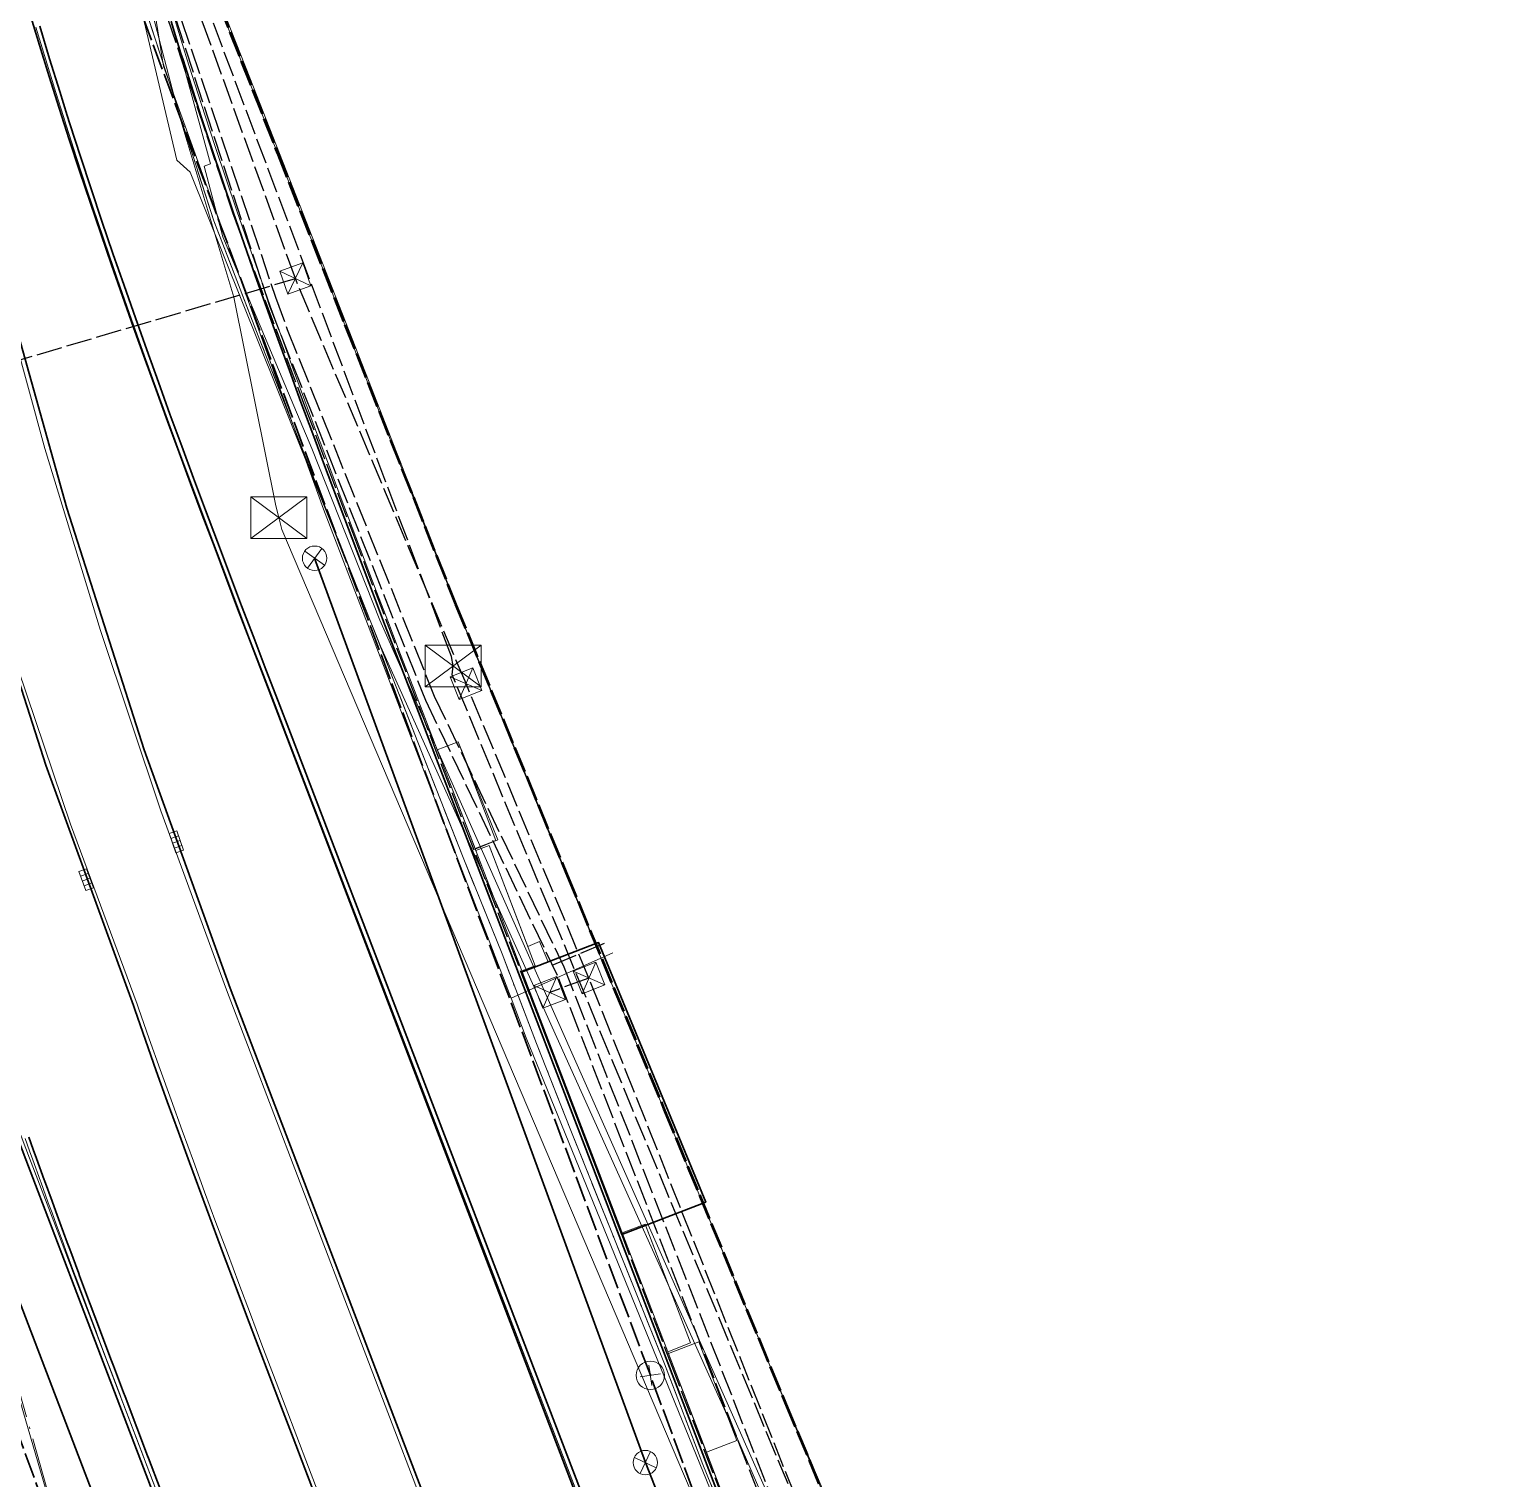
# Model space of a CAD drawing. Header units: metres. Extents: x 105014 to 106600, y 111320 to 118425.
# Drawn here: x 105928 to 105999.8, y 117093.5 to 117164.8 of the extents above; entities that cross this region are included whole.
import ezdxf

# ---------------------------------------------------------------- set-up
doc = ezdxf.new("R2010")
doc.units = ezdxf.units.M
doc.linetypes.add('DASHDOT', pattern=[3.556, 2.54, -0.508, 0, -0.508])
doc.linetypes.add('DASHED', pattern=[1.524, 1.27, -0.254])
for name, color, linetype, lineweight in [('00-BASE-LIMITE', 7, 'DASHED', 50), ('00-BASE-UE', 42, 'DASHED', 25), ('10-PAV-CALZADA-BRT', 12, 'CONTINUOUS', 30), ('10-PAV-CALZADA-MIXTA', 8, 'CONTINUOUS', 30), ('10-PAV-PARADERO', 30, 'CONTINUOUS', 30), ('10-PAV-SARDINEL', 252, 'CONTINUOUS', 13), ('20-EP-ZONA-DURA', 253, 'CONTINUOUS', 13), ('20-EP-ZONA-VERDE', 84, 'CONTINUOUS', 13), ('30-RED-ENEL-NODOS', 11, 'CONTINUOUS', 13), ('30-RED-ENEL-PROY', 1, 'DASHED', 25), ('30-RED-ETB-CAMARA', 151, 'CONTINUOUS', 13), ('30-RED-ETB-EXIST', 145, 'CONTINUOUS', 13), ('30-RED-ETB-PROY', 5, 'DASHED', 25), ('30-RED-VANTI-EXIST', 52, 'CONTINUOUS', 13), ('30-RED-VANTI-PROY', 2, 'DASHED', 25), ('30-RED-VANTI-RETIRO', 8, 'DASHDOT', 13), ('35-RH-ACUE-MENOR-EXIST', 151, 'CONTINUOUS', 13), ('35-RH-ACUE-MENOR-PROY', 5, 'DASHED', 25), ('35-RH-PLUV-COLECTOR', 96, 'CONTINUOUS', 30), ('35-RH-PLUV-NODOS', 94, 'CONTINUOUS', 13), ('36-RH-SAN-COLECTOR-PROY', 6, 'DASHED', 35), ('36-RH-SAN-POZOS', 216, 'CONTINUOUS', 13), ('60-PREDIAL-LOTE', 42, 'CONTINUOUS', 13)]:
    doc.layers.add(name, color=color, linetype=linetype, lineweight=lineweight)

# ---------------------------------------------------------------- blocks, each defined once
blk = doc.blocks.new('CAM_ETB_T_13')
for p, q in [((-1.375, -1.025), (1.375, 1.025)), ((-1.375, 1.025), (1.375, -1.025))]:
    blk.add_line(p, q)
blk.add_lwpolyline([(-1.375, -1.025), (1.375, -1.025), (1.375, 1.025), (-1.375, 1.025)], close=True)
blk = doc.blocks.new('CAJA_ENEL')
for p, q in [((-0.6, -0.6), (0.6, 0.6)), ((-0.6, 0.6), (0.6, -0.6))]:
    blk.add_line(p, q)
blk.add_lwpolyline([(-0.6, -0.6), (0.6, -0.6), (0.6, 0.6), (-0.6, 0.6)], close=True)
blk = doc.blocks.new('POZO_SAN')
for p, q in [((-0.5, 0), (0.5, 0)), ((0, -0.5), (0, 0.5))]:
    blk.add_line(p, q)
blk.add_circle((0, 0), 0.7)
blk = doc.blocks.new('SUMIDERO')
for p, q in [((-0.25, -0.2), (-0.25, 0.2)), ((0, -0.2), (0, 0.2)), ((0.25, -0.2), (0.25, 0.2))]:
    blk.add_line(p, q)
blk.add_lwpolyline([(-0.5, -0.2), (0.5, -0.2), (0.5, 0.2), (-0.5, 0.2)], close=True)
blk = doc.blocks.new('POZO_PLUV')
for p, q in [((-0.42, -0.42), (0.42, 0.42)), ((-0.42, 0.42), (0.42, -0.42))]:
    blk.add_line(p, q)
blk.add_circle((0, 0), 0.6)

msp = doc.modelspace()

# ---------------------------------------------------------------- linework, layer by layer
at = {"layer": '00-BASE-LIMITE'}
msp.add_lwpolyline([(105935.6685, 117170.3651), (105940.2465, 117158.7445), (105943.5607, 117150.3051), (105949.0027, 117136.5579), (105954.4397, 117123.3471), (105959.2475, 117111.7427), (105965.2069, 117097.2929), (105976.8371, 117069.4899), (105979.7717, 117062.3799), (105983.0757, 117053.7745), (105988.9847, 117037.1589), (105994.1679, 117019.1973), (106006.9685, 116985.9225), (106038.5431, 116903.5825)], dxfattribs=at)
at = {"layer": '00-BASE-UE'}
msp.add_lwpolyline([(105935.6685, 117170.3651), (105940.2465, 117158.7445), (105943.5607, 117150.3051), (105949.0027, 117136.5579), (105954.4397, 117123.3471), (105959.2475, 117111.7427), (105965.2069, 117097.2929), (105976.8371, 117069.4899)], dxfattribs=at)
at = {"layer": '10-PAV-CALZADA-BRT'}
for points in [[(106016.6295, 116911.4357), (105967.5655, 117039.9941), (105937.9201, 117117.6711), (105933.6817, 117129.4054), (105929.8774, 117141.2874), (105926.5123, 117153.3013), (105923.5524, 117165.5173)], [(105928.0725, 117165.6179), (105928.5407, 117164.0651), (105929.0193, 117162.5145), (105929.5079, 117160.9657), (105930.0059, 117159.4189), (105930.5129, 117157.8737), (105931.0283, 117156.3303), (105931.5517, 117154.7885), (105932.0827, 117153.2479), (105932.6209, 117151.7087), (105933.1655, 117150.1707), (105933.7161, 117148.6337), (105934.2725, 117147.0977), (105934.8339, 117145.5623), (105935.4001, 117144.0275), (105935.9703, 117142.4929), (105936.5445, 117140.9587), (105937.1217, 117139.4245), (105937.7017, 117137.8903), (105938.2835, 117136.3571), (105938.8677, 117134.8217), (105939.4535, 117133.2853), (105940.0399, 117131.7485), (106023.1693, 116913.9317)], [(105918.8371, 117164.9242), (105921.6455, 117152.7593), (105925.0054, 117140.6321), (105928.8438, 117128.6478), (105933.1545, 117116.8251), (105933.2205, 117116.6339), (105933.7489, 117115.1243), (105934.2831, 117113.6157), (105934.8229, 117112.1083), (105935.3677, 117110.6015), (105935.9173, 117109.0955), (105936.4711, 117107.5901), (105937.0291, 117106.0851), (105937.5903, 117104.5807), (105938.1549, 117103.0761), (105938.7221, 117101.5717), (105939.2917, 117100.0673), (105939.8625, 117098.5637), (105940.4357, 117097.0581), (105941.0101, 117095.5519), (105941.5851, 117094.0451), (105962.8941, 117038.2111), (106000.7135, 116939.1161)], [(105934.4704, 117093.0564), (105933.8955, 117094.5643), (105933.8565, 117094.6667), (105933.3214, 117096.0736), (105932.7467, 117097.5857), (105932.6711, 117097.7852), (105932.1741, 117099.098), (105932.079, 117099.3495), (105931.6032, 117100.6119), (105931.4893, 117100.9148), (105931.0344, 117102.1277), (105930.9996, 117102.2208), (105930.5121, 117103.5277), (105930.4683, 117103.6454), (105930.027, 117104.8355), (105929.905, 117105.1652), (105929.5443, 117106.1442), (105929.3448, 117106.6872), (105929.1592, 117107.1943), (105928.7883, 117108.2113), (105928.776, 117108.2452), (105928.3954, 117109.297), (105928.2363, 117109.7384), (105928.017, 117110.3496)]]:
    msp.add_lwpolyline(points, dxfattribs=at)
at = {"layer": '10-PAV-CALZADA-MIXTA'}
for points in [[(105911.6759, 117164.9269), (105912.4919, 117160.2355), (105913.4897, 117155.1475), (105914.5303, 117150.4465), (105915.6883, 117145.7731), (105917.0565, 117140.7719), (105918.4115, 117136.2069), (105919.9961, 117131.2143), (105921.4791, 117126.7897), (105923.2419, 117121.7561), (105924.7557, 117117.5773), (105926.6901, 117112.3695), (105927.8675, 117109.2511), (105930.2391, 117103.0205), (105993.8005, 116936.4761), (105999.2425, 116922.6672), (106004.9819, 116908.9793)], [(106018.8017, 116926.8119), (105940.8765, 117130.2183), (105940.2765, 117131.7849), (105939.6769, 117133.3515), (105939.0785, 117134.9185), (105938.4813, 117136.4861), (105937.8863, 117138.0543), (105937.2935, 117139.6235), (105936.7039, 117141.1939), (105936.1175, 117142.7655), (105935.5353, 117144.3387), (105934.9573, 117145.9133), (105934.3843, 117147.4899), (105933.8167, 117149.0683), (105933.2551, 117150.6489), (105932.6999, 117152.2317), (105932.1517, 117153.8171), (105931.6109, 117155.4049), (105931.0779, 117156.9955), (105930.5535, 117158.5887), (105930.0381, 117160.1851), (105929.906, 117160.6026), (105929.5321, 117161.7843), (105929.0361, 117163.3867), (105928.5507, 117164.9925)], [(105935.0129, 117165.2151), (105935.4969, 117163.6509), (105935.5976, 117163.3326), (105935.9913, 117162.0879), (105936.4957, 117160.5261), (105937.0095, 117158.9651), (105937.5321, 117157.4053), (105938.0631, 117155.8461), (105938.6021, 117154.2875), (105939.1487, 117152.7297), (105939.7021, 117151.1719), (105940.2621, 117149.6147), (105940.8281, 117148.0575), (105941.3995, 117146.5001), (105941.9761, 117144.9427), (105942.5573, 117143.3847), (105943.1425, 117141.8263), (105943.7313, 117140.2671), (105944.3233, 117138.7071), (105944.9169, 117137.1487), (105945.5141, 117135.5853), (105946.1129, 117134.0205), (105946.7129, 117132.4543), (105960.1087, 117097.4875), (105963.3857, 117088.9337)]]:
    msp.add_lwpolyline(points, dxfattribs=at)
at = {"layer": '10-PAV-PARADERO'}
msp.add_lwpolyline([(105957.1776, 117105.5681), (105952.2375, 117118.4627), (105956.032, 117119.915), (105961.3013, 117107.1557), (105957.1776, 117105.5681)], close=True, dxfattribs=at)
at = {"layer": '10-PAV-SARDINEL'}
for points in [[(106023.1693, 116913.9317), (105940.0399, 117131.7485), (105939.4535, 117133.2853), (105938.8677, 117134.8217), (105938.2835, 117136.3571), (105937.7017, 117137.8903), (105937.1217, 117139.4245), (105936.5445, 117140.9587), (105935.9703, 117142.4929), (105935.4001, 117144.0275), (105934.8339, 117145.5623), (105934.2725, 117147.0977), (105933.7161, 117148.6337), (105933.1655, 117150.1707), (105932.6209, 117151.7087), (105932.0827, 117153.2479), (105931.5517, 117154.7885), (105931.0283, 117156.3303), (105930.5129, 117157.8737), (105930.0059, 117159.4189), (105929.5079, 117160.9657), (105929.0193, 117162.5145), (105928.5407, 117164.0651), (105928.0725, 117165.6179)], [(105928.3591, 117164.9353), (105928.8449, 117163.3282), (105929.3412, 117161.7246), (105929.7153, 117160.5423), (105929.8476, 117160.1243), (105930.3634, 117158.5268), (105930.8881, 117156.9325), (105931.4215, 117155.3409), (105931.9626, 117153.7522), (105932.5111, 117152.1659), (105933.0665, 117150.5823), (105933.6284, 117149.001), (105934.1962, 117147.4219), (105934.7694, 117145.8448), (105935.3476, 117144.2696), (105935.93, 117142.6959), (105936.5166, 117141.1238), (105937.1064, 117139.553), (105937.6993, 117137.9835), (105938.2944, 117136.4151), (105938.8917, 117134.8473), (105939.4901, 117133.2801), (105940.0897, 117131.7134), (105940.6897, 117130.1468), (105986.9836, 117009.3069)], [(106018.6149, 116926.7405), (105940.6897, 117130.1468), (105940.0897, 117131.7134), (105939.4901, 117133.2801), (105938.8917, 117134.8473), (105938.2944, 117136.4151), (105937.6993, 117137.9835), (105937.1064, 117139.553), (105936.5166, 117141.1238), (105935.93, 117142.6959), (105935.3476, 117144.2696), (105934.7694, 117145.8448), (105934.1962, 117147.4219), (105933.6284, 117149.001), (105933.0665, 117150.5823), (105932.5111, 117152.1659), (105931.9626, 117153.7522), (105931.4215, 117155.3409), (105930.8881, 117156.9325), (105930.3634, 117158.5268), (105929.8476, 117160.1243), (105929.7153, 117160.5423), (105929.3412, 117161.7246), (105928.8449, 117163.3282), (105928.3591, 117164.9353)], [(105928.5507, 117164.9925), (105929.0361, 117163.3867), (105929.5321, 117161.7843), (105929.906, 117160.6026), (105930.0381, 117160.1851), (105930.5535, 117158.5887), (105931.0779, 117156.9955), (105931.6109, 117155.4049), (105932.1517, 117153.8171), (105932.6999, 117152.2317), (105933.2551, 117150.6489), (105933.8167, 117149.0683), (105934.3843, 117147.4899), (105934.9573, 117145.9133), (105935.5353, 117144.3387), (105936.1175, 117142.7655), (105936.7039, 117141.1939), (105937.2935, 117139.6235), (105937.8863, 117138.0543), (105938.4813, 117136.4861), (105939.0785, 117134.9185), (105939.6769, 117133.3515), (105940.2765, 117131.7849), (105940.8765, 117130.2183), (106018.8017, 116926.8119)], [(105963.3857, 117088.9337), (105960.1087, 117097.4875), (105946.7129, 117132.4543), (105946.1129, 117134.0205), (105945.5141, 117135.5853), (105944.9169, 117137.1487), (105944.3233, 117138.7071), (105943.7313, 117140.2671), (105943.1425, 117141.8263), (105942.5573, 117143.3847), (105941.9761, 117144.9427), (105941.3995, 117146.5001), (105940.8281, 117148.0575), (105940.2621, 117149.6147), (105939.7021, 117151.1719), (105939.1487, 117152.7297), (105938.6021, 117154.2875), (105938.0631, 117155.8461), (105937.5321, 117157.4053), (105937.0095, 117158.9651), (105936.4957, 117160.5261), (105935.9913, 117162.0879), (105935.5976, 117163.3326), (105935.4969, 117163.6509), (105935.0129, 117165.2151)], [(105935.2042, 117165.2736), (105935.6878, 117163.7106), (105935.7883, 117163.3929), (105936.1818, 117162.1488), (105936.6859, 117160.5881), (105937.1993, 117159.0281), (105937.7216, 117157.4693), (105938.2523, 117155.9111), (105938.791, 117154.3533), (105939.3373, 117152.7963), (105939.8905, 117151.2392), (105940.4502, 117149.6827), (105941.016, 117148.1261), (105941.5872, 117146.5693), (105942.1636, 117145.0124), (105942.7446, 117143.4548), (105943.3297, 117141.8968), (105943.9184, 117140.338), (105944.5103, 117138.7782), (105945.1038, 117137.22), (105945.7009, 117135.6568), (105946.2997, 117134.092), (105946.8997, 117132.5258), (105960.2955, 117097.559), (105963.5725, 117089.0052)], [(105927.4645, 117110.8805), (105928.0545, 117109.3221), (105929.2389, 117106.2064), (105930.426, 117103.0918), (105993.9873, 116936.5476)], [(105934.2835, 117092.9852), (105933.7086, 117094.4931), (105933.6696, 117094.5956), (105933.1345, 117096.0025), (105932.5597, 117097.5147), (105932.4841, 117097.7144), (105931.9871, 117099.0273), (105931.8919, 117099.2789), (105931.4161, 117100.5415), (105931.3021, 117100.8445), (105930.8471, 117102.0576), (105930.8123, 117102.1509), (105930.3247, 117103.4579), (105930.2809, 117103.5758), (105929.8395, 117104.7661), (105929.7174, 117105.096), (105929.3566, 117106.0752), (105929.1571, 117106.6184), (105928.9714, 117107.1257), (105928.6004, 117108.1429), (105928.588, 117108.1771), (105928.2073, 117109.2291), (105928.0481, 117109.6708), (105927.8288, 117110.2822)], [(105928.017, 117110.3496), (105928.2363, 117109.7384), (105928.3954, 117109.297), (105928.776, 117108.2452), (105928.7883, 117108.2113), (105929.1592, 117107.1943), (105929.3448, 117106.6872), (105929.5443, 117106.1442), (105929.905, 117105.1652), (105930.027, 117104.8355), (105930.4683, 117103.6454), (105930.5121, 117103.5277), (105930.9996, 117102.2208), (105931.0344, 117102.1277), (105931.4893, 117100.9148), (105931.6032, 117100.6119), (105932.079, 117099.3495), (105932.1741, 117099.098), (105932.6711, 117097.7852), (105932.7467, 117097.5857), (105933.3214, 117096.0736), (105933.8565, 117094.6667), (105933.8955, 117094.5643), (105934.4704, 117093.0564)], [(105993.8005, 116936.4761), (105930.2391, 117103.0205), (105929.0519, 117106.1353), (105927.8675, 117109.2511)]]:
    msp.add_lwpolyline(points, dxfattribs=at)
at = {"layer": '20-EP-ZONA-DURA'}
for points in [[(105935.6685, 117170.3651), (105940.2465, 117158.7445), (105943.5607, 117150.3051), (105949.0027, 117136.5579), (105954.4397, 117123.3471), (105955.885, 117119.8587), (105953.5489, 117118.9646), (105953.1311, 117119.9729), (105952.5508, 117119.7325), (105950.6489, 117124.6959), (105949.9951, 117124.4455), (105949.9693, 117124.5129), (105951.0835, 117124.9695), (105949.1271, 117129.7878), (105948.0989, 117129.3955), (105946.8997, 117132.5258), (105946.2997, 117134.092), (105945.7009, 117135.6568), (105945.1038, 117137.22), (105944.5103, 117138.7782), (105943.9184, 117140.338), (105943.3297, 117141.8968), (105942.7446, 117143.4548), (105942.1636, 117145.0124), (105941.5872, 117146.5693), (105941.016, 117148.1261), (105940.4502, 117149.6827), (105939.8905, 117151.2392), (105939.3373, 117152.7963), (105938.791, 117154.3533), (105938.2523, 117155.9111), (105937.7216, 117157.4693), (105937.1993, 117159.0281), (105936.6859, 117160.5881), (105936.1818, 117162.1488), (105935.7883, 117163.3929), (105935.6878, 117163.7106), (105935.2042, 117165.2736)], [(105927.8288, 117110.2822), (105928.0481, 117109.6708), (105928.2073, 117109.2291), (105928.588, 117108.1771), (105928.6004, 117108.1429), (105928.9714, 117107.1257), (105929.1571, 117106.6184), (105929.3566, 117106.0752), (105929.7174, 117105.096), (105929.8395, 117104.7661), (105930.2809, 117103.5758), (105930.3247, 117103.4579), (105930.8123, 117102.1509), (105930.8471, 117102.0576), (105931.3021, 117100.8445), (105931.4161, 117100.5415), (105931.8919, 117099.2789), (105931.9871, 117099.0273), (105932.4841, 117097.7144), (105932.5597, 117097.5147), (105933.1345, 117096.0025), (105933.6696, 117094.5956), (105930.426, 117103.0918), (105929.2389, 117106.2064), (105928.0545, 117109.3221), (105927.4645, 117110.8805)], [(105963.2657, 117089.8057), (105961.3339, 117094.8483), (105962.8275, 117095.4205), (105960.9673, 117100.2763), (105959.4737, 117099.7041), (105959.4379, 117099.7975), (105960.5583, 117100.2267), (105958.6981, 117105.0827), (105958.3407, 117106.0159), (105961.1615, 117107.1019), (105961.1615, 117107.1019), (105965.2069, 117097.2929), (105976.8371, 117069.4899)]]:
    msp.add_lwpolyline(points, dxfattribs=at)
at = {"layer": '20-EP-ZONA-VERDE'}
for points in [[(105922.0329, 117171.6205), (105924.0586, 117162.4084), (105926.3187, 117153.2509), (105928.8027, 117144.2236), (105931.5345, 117135.268), (105934.5121, 117126.391), (105937.7333, 117117.5997), (105951.7001, 117081.0033)], [(105947.4025, 117079.3631), (105941.7719, 117094.1165), (105941.1969, 117095.6231), (105940.6227, 117097.1293), (105940.0495, 117098.6347), (105939.4787, 117100.1381), (105938.9091, 117101.6425), (105938.3421, 117103.1465), (105937.7777, 117104.6507), (105937.2165, 117106.1549), (105936.6589, 117107.6595), (105936.1051, 117109.1643), (105935.5557, 117110.6697), (105935.0109, 117112.1759), (105934.4715, 117113.6829), (105933.9375, 117115.1907), (105933.4095, 117116.6997), (105933.3423, 117116.8937), (105930.0669, 117125.7402), (105927.0562, 117134.68), (105924.3129, 117143.7055), (105921.8393, 117152.8089), (105919.6809, 117161.9135), (105917.8455, 117171.0885)]]:
    msp.add_lwpolyline(points, dxfattribs=at)
for points in [[(105950.9863, 117124.9333), (105949.9595, 117124.5389), (105948.0969, 117129.3947), (105949.1257, 117129.7889), (105950.9863, 117124.9333)], [(105952.9153, 117118.7811), (105952.2613, 117118.5305), (105949.9951, 117124.4455), (105950.6489, 117124.6959), (105952.9153, 117118.7811)], [(105960.5583, 117100.2267), (105959.4379, 117099.7975), (105957.1981, 117105.6437), (105958.3187, 117106.0731), (105960.5583, 117100.2267)], [(105962.8275, 117095.4205), (105961.3339, 117094.8483), (105959.4737, 117099.7041), (105960.9673, 117100.2763), (105962.8275, 117095.4205)]]:
    msp.add_lwpolyline(points, close=True, dxfattribs=at)
at = {"layer": '30-RED-ENEL-PROY'}
for points in [[(105941.1213, 117152.5785), (105935.9651, 117166.8405)], [(105903.5729, 117141.4965), (105941.1213, 117152.5785)], [(105949.5141, 117132.6595), (105941.1213, 117152.5785)], [(105955.5587, 117118.1725), (105949.5141, 117132.6595)], [(105955.5587, 117118.1725), (105953.6291, 117117.4705)], [(105965.6997, 117092.7213), (105955.5587, 117118.1725)]]:
    msp.add_lwpolyline(points, dxfattribs=at)
at = {"layer": '30-RED-ETB-EXIST'}
for points in [[(105940.315, 117140.82), (105940.169, 117141.399), (105938.089, 117151.658), (105935.335, 117160.842), (105931.363, 117176.092), (105931.137, 117177.486), (105932.714, 117177.743)], [(105970.49, 117069.618), (105940.462, 117140.241), (105940.315, 117140.82)]]:
    msp.add_lwpolyline(points, dxfattribs=at)
at = {"layer": '30-RED-ETB-PROY'}
for points in [[(105948.885, 117133.528), (105948.793, 117133.997), (105932.575, 117177.166), (105932.714, 117177.743)], [(105968.507, 117085.679), (105968.271, 117086.252), (105948.836, 117133.091), (105948.885, 117133.528)]]:
    msp.add_lwpolyline(points, dxfattribs=at)
at = {"layer": '30-RED-VANTI-EXIST'}
for points in [[(105966.2848, 117081.7091), (105963.8873, 117087.5519), (105961.1581, 117094.2481), (105959.2759, 117099.2015), (105956.6545, 117105.7351), (105954.6705, 117110.6775), (105952.9837, 117114.9525), (105951.2903, 117119.3597), (105949.3675, 117124.1037), (105947.1529, 117129.7775), (105944.8623, 117135.5911), (105942.2395, 117142.2153), (105939.3825, 117149.5515), (105937.1069, 117155.4233), (105934.7831, 117162.6641), (105933.2303, 117167.4353), (105931.9341, 117171.3281), (105930.6585, 117175.4311), (105929.5451, 117181.7165), (105928.1597, 117189.3631), (105927.2947, 117195.7173), (105926.2295, 117203.9829), (105925.3455, 117211.3733), (105924.3517, 117219.2756)], [(105929.4531, 117088.381), (105928.8553, 117093.0211), (105922.9251, 117113.3409), (105908.4091, 117165.2903)]]:
    msp.add_lwpolyline(points, dxfattribs=at)
at = {"layer": '30-RED-VANTI-PROY'}
msp.add_lwpolyline([(105930.7183, 117182.2366), (105931.1869, 117180.1015), (105932.7021, 117173.6789), (105934.1471, 117168.0491), (105934.8403, 117165.3871), (105938.0257, 117155.8221), (105941.5737, 117146.3195), (105943.9263, 117140.1087), (105949.4429, 117125.6573), (105954.9219, 117111.4463), (105959.5555, 117099.2921), (105962.8033, 117090.8583), (105965.6105, 117083.4485), (105966.2848, 117081.7091)], dxfattribs=at)
at = {"layer": '30-RED-VANTI-RETIRO'}
for points in [[(105966.2848, 117081.7091), (105963.8873, 117087.5519), (105961.1581, 117094.2481), (105959.2759, 117099.2015), (105956.6545, 117105.7351), (105954.6705, 117110.6775), (105952.9837, 117114.9525), (105951.2903, 117119.3597), (105949.3675, 117124.1037), (105947.1529, 117129.7775), (105944.8623, 117135.5911), (105942.2395, 117142.2153), (105939.3825, 117149.5515), (105937.1069, 117155.4233), (105934.7831, 117162.6641), (105933.2303, 117167.4353), (105931.9341, 117171.3281), (105930.6585, 117175.4311), (105929.5451, 117181.7165), (105928.1597, 117189.3631), (105927.2947, 117195.7173), (105926.2295, 117203.9829), (105925.3455, 117211.3733), (105924.3517, 117219.2756)], [(105929.4797, 117088.3094), (105928.9009, 117093.0745), (105908.4091, 117165.2903)]]:
    msp.add_lwpolyline(points, dxfattribs=at)
at = {"layer": '35-RH-ACUE-MENOR-EXIST'}
for points in [[(105951.73, 117117.19), (105942.5, 117141.24), (105934.64, 117163.02), (105926.39, 117214.39)], [(105929.5361, 117182.8433), (105935.2883, 117158.4076), (105935.9421, 117157.8055), (105945.3026, 117134.5008), (105962.6552, 117096.0068), (105966.6969, 117086.6928), (105982.569, 117046.7038), (105982.6526, 117046.4682), (106005.31, 116981.5757), (106007.3796, 116971.4468), (106017.5367, 116943.5825), (106024.2008, 116924.1217), (106031.0669, 116903.722)], [(105956.74, 117119.42), (105951.73, 117117.19)], [(105990.28, 117009.82), (105981.05, 117034.9), (105965.17, 117084.07), (105952.48, 117115.23), (105951.73, 117117.19)]]:
    msp.add_lwpolyline(points, dxfattribs=at)
at = {"layer": '35-RH-ACUE-MENOR-PROY'}
for points in [[(105929.0864, 117220.1355), (105929.2836, 117215.9945), (105930.3978, 117202.9889), (105929.2447, 117201.6397), (105929.4229, 117199.8133), (105930.4872, 117199.028), (105931.955, 117188.4242), (105930.7425, 117186.7571), (105934.5319, 117168.2006), (105940.1498, 117151.6606), (105940.7219, 117150.0742), (105947.9564, 117132.0347), (105954.3238, 117118.7248), (105980.7917, 117051.1064), (105987.0305, 117034.9043), (105994.0085, 117018.0371), (105997.4871, 117008.7396), (105996.9752, 117007.6074), (106003.9521, 116990.2482)], [(105934.2752, 117168.2787), (105939.8467, 117151.2328), (105947.5222, 117131.835), (105954.068, 117118.1579), (105965.7761, 117087.9836), (105986.7016, 117034.054), (105995.5712, 117012.5957), (105996.9983, 117008.903), (105996.4761, 117007.5243), (106005.8954, 116984.056), (106005.36, 116982.9374), (106017.4146, 116952.2221), (106016.6957, 116950.8217), (106024.7873, 116930.2428), (106032.0329, 116910.2687)], [(105953.7552, 117118.8115), (105956.413, 117119.9286)]]:
    msp.add_lwpolyline(points, dxfattribs=at)
at = {"layer": '35-RH-PLUV-COLECTOR'}
for points in [[(105958.3336, 117094.3425), (105942.0684, 117138.8225)], [(105958.3336, 117094.3425), (105942.0684, 117138.8225)], [(105941.82, 117064.9), (105925.99, 117106.35)], [(105941.82, 117064.9), (105925.99, 117106.35)], [(105968.8363, 117067.5069), (105958.3336, 117094.3425)], [(105968.8363, 117067.5069), (105958.3336, 117094.3425)]]:
    msp.add_lwpolyline(points, dxfattribs=at)
at = {"layer": '36-RH-SAN-COLECTOR-PROY'}
for points in [[(105958.581, 117098.6341), (105931.6303, 117170.7655)], [(105946.5326, 117043.4878), (105922.5138, 117109.3979)], [(105986.6864, 117022.8907), (105958.581, 117098.6341)]]:
    msp.add_lwpolyline(points, dxfattribs=at)
at = {"layer": '60-PREDIAL-LOTE'}
msp.add_lwpolyline([(105937.045, 117167.125), (105938.884, 117162.449), (105944.715, 117147.569), (105949.785, 117134.603), (105953.707, 117125.048), (105959.524, 117111.048), (105964.446, 117099.149), (105969.9716, 117086.2091), (105973.6054, 117077.5234), (105977.442, 117068.349), (105983.1423, 117053.6491), (105983.1423, 117053.6491), (105980.6196, 117053.9489), (105971.7382, 117075.9066), (105967.468, 117085.748), (105945.28, 117135.769), (105941.929, 117144.222), (105940.0318, 117148.7324), (105937.549, 117154.635), (105936.638, 117158.102), (105936.957, 117158.222), (105934.9198, 117165.653)], dxfattribs=at)

# ---------------------------------------------------------------- block references
at = {"layer": '30-RED-ENEL-NODOS'}
for p, rotation in [((105941.1213, 117152.5784), 109.7), ((105949.5141, 117132.6594), 111.7), ((105955.5586, 117118.1724), 111.9), ((105953.6291, 117117.4704), 111.1)]:
    msp.add_blockref('CAJA_ENEL', p, dxfattribs=dict(at, rotation=rotation))
at = {"layer": '30-RED-ETB-CAMARA'}
for p in [(105940.315, 117140.82), (105948.885, 117133.528)]:
    msp.add_blockref('CAM_ETB_T_13', p, dxfattribs=at)
at = {"layer": '35-RH-PLUV-NODOS'}
for name, p, rotation in [('POZO_PLUV', (105942.0684, 117138.8225), 279), ('POZO_PLUV', (105942.0684, 117138.8225), 279), ('SUMIDERO', (105935.265, 117124.8703), 109), ('SUMIDERO', (105935.265, 117124.8703), 109), ('SUMIDERO', (105935.265, 117124.8703), 109), ('SUMIDERO', (105930.832, 117123.0153), 290.1), ('SUMIDERO', (105930.832, 117123.0153), 290.1), ('SUMIDERO', (105930.832, 117123.0153), 290.1), ('POZO_PLUV', (105958.3336, 117094.3425), 290), ('POZO_PLUV', (105958.3336, 117094.3425), 290)]:
    msp.add_blockref(name, p, dxfattribs=dict(at, rotation=rotation))
at = {"layer": '36-RH-SAN-POZOS', "rotation": 279}
msp.add_blockref('POZO_SAN', (105958.581, 117098.6341), dxfattribs=at)

doc.saveas('drawing.dxf')
